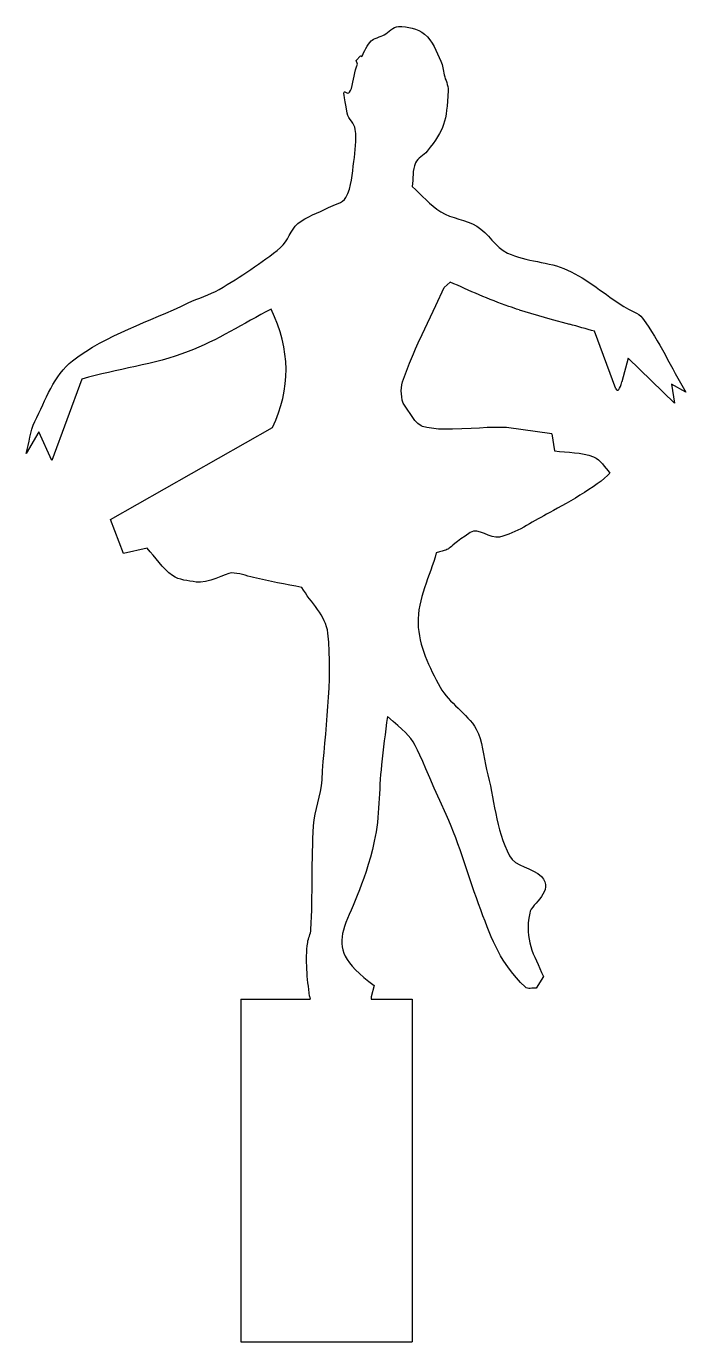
# Model space of a CAD drawing. Header units: millimetres. Extents: x 1064.1 to 1102.6, y -10037.5 to -9960.7.
import ezdxf

# ---------------------------------------------------------------- set-up
doc = ezdxf.new("R2010")
doc.units = ezdxf.units.MM

msp = doc.modelspace()

# ---------------------------------------------------------------- linework, layer by layer
at = {"color": 7, "linetype": 'Continuous', "lineweight": 25}
for p, q in [((1083.307, -9962.731), (1083.573, -9962.464)), ((1083.403, -9962.947), (1083.307, -9962.731)), ((1083.573, -9962.464), (1083.65, -9962.502)), ((1087.974, -9977.033), (1088.462, -9975.997)), ((1088.462, -9975.997), (1088.8, -9975.678)), ((1087.166, -9978.737), (1087.974, -9977.033)), ((1092.835, -9977.298), (1094.62, -9977.826)), ((1094.62, -9977.826), (1095.769, -9978.139)), ((1086.946, -9979.218), (1087.166, -9978.737)), ((1098.483, -9981.906), (1097.234, -9978.547)), ((1086.431, -9980.418), (1086.659, -9979.871)), ((1086.659, -9979.871), (1086.785, -9979.58)), ((1086.785, -9979.58), (1086.946, -9979.218)), ((1086.08, -9981.337), (1086.431, -9980.418)), ((1099.207, -9980.116), (1098.841, -9981.495)), ((1101.914, -9982.747), (1099.207, -9980.116)), ((1067.293, -9981.337), (1065.539, -9986.103)), ((1102.561, -9982.1), (1101.73, -9981.645)), ((1101.73, -9981.645), (1101.914, -9982.747)), ((1086.752, -9983.753), (1086.057, -9982.747)), ((1086.92, -9983.931), (1086.752, -9983.753)), ((1064.776, -9984.426), (1064.052, -9985.684)), ((1065.539, -9986.103), (1064.776, -9984.426)), ((1068.97, -9989.535), (1078.426, -9984.159)), ((1087.113, -9984.071), (1086.92, -9983.931)), ((1087.195, -9984.111), (1087.113, -9984.071)), ((1087.435, -9984.173), (1087.195, -9984.111)), ((1088.117, -9984.254), (1087.435, -9984.173)), ((1088.942, -9984.273), (1088.117, -9984.254)), ((1090.041, -9984.225), (1088.942, -9984.273)), ((1090.51, -9984.197), (1090.041, -9984.225)), ((1090.96, -9984.173), (1090.51, -9984.197)), ((1091.588, -9984.157), (1090.96, -9984.173)), ((1092.092, -9984.168), (1091.588, -9984.157)), ((1094.746, -9984.539), (1092.092, -9984.168)), ((1094.746, -9984.539), (1094.898, -9985.53)), ((1069.733, -9991.517), (1068.97, -9989.535)), ((1071.105, -9991.212), (1069.733, -9991.517)), ((1084.375, -10016.758), (1084.184, -10017.406)), ((1094.25, -10016.224), (1093.831, -10016.91)), ((1076.586, -10017.549), (1076.586, -10037.549)), ((1076.586, -10017.549), (1080.627, -10017.549)), ((1080.599, -10017.368), (1080.627, -10017.549)), ((1084.184, -10017.406), (1084.184, -10017.549)), ((1084.184, -10017.549), (1086.586, -10017.549)), ((1086.586, -10017.549), (1086.586, -10037.549)), ((1076.586, -10037.549), (1086.586, -10037.549))]:
    msp.add_line(p, q, dxfattribs=at)
for points, knots in [([(1083.65, -9962.502), (1083.759, -9962.255), (1083.998, -9961.796), (1084.183, -9961.587), (1084.298, -9961.458), (1084.775, -9961.341), (1084.946, -9961.244), (1085.228, -9961.082), (1085.46, -9960.753), (1085.785, -9960.748), (1086.316, -9960.739), (1086.899, -9960.87), (1087.31, -9961.205), (1087.783, -9961.591), (1087.997, -9962.219), (1088.263, -9962.769), (1088.383, -9963.016), (1088.389, -9963.303), (1088.454, -9963.569), (1088.529, -9963.875), (1088.698, -9964.17), (1088.683, -9964.484), (1088.594, -9966.354), (1088.486, -9966.726), (1087.463, -9968.03), (1087.263, -9968.285), (1086.903, -9968.419), (1086.776, -9968.717), (1086.595, -9969.142), (1086.649, -9969.632), (1086.586, -9970.089)], [0, 0, 0, 0, 1, 1, 1, 2, 2, 2, 3, 3, 3, 4, 4, 4, 5, 5, 5, 6, 6, 6, 7, 7, 7, 8, 8, 8, 9, 9, 9, 10, 10, 10, 10]), ([(1064.052, -9985.684), (1064.221, -9985.059), (1064.269, -9984.387), (1064.559, -9983.808), (1065.18, -9982.566), (1065.659, -9981.118), (1066.758, -9980.268), (1068.745, -9978.731), (1071.238, -9977.992), (1073.497, -9976.893), (1074.091, -9976.604), (1074.749, -9976.444), (1075.316, -9976.104), (1076.559, -9975.359), (1077.792, -9974.579), (1078.904, -9973.65), (1079.343, -9973.284), (1079.474, -9972.63), (1079.913, -9972.263), (1080.428, -9971.833), (1081.103, -9971.644), (1081.692, -9971.323), (1082.037, -9971.135), (1082.524, -9971.08), (1082.713, -9970.736), (1083.061, -9970.107), (1083.08, -9969.344), (1083.179, -9968.632), (1083.265, -9968.014), (1083.351, -9967.381), (1083.267, -9966.762), (1083.219, -9966.413), (1082.863, -9966.162), (1082.796, -9965.816), (1082.36, -9963.563), (1082.769, -9965.223), (1083.042, -9964.363), (1083.189, -9963.899), (1083.191, -9963.386), (1083.403, -9962.947)], [0, 0, 0, 0, 1, 1, 1, 2, 2, 2, 3, 3, 3, 4, 4, 4, 5, 5, 5, 6, 6, 6, 7, 7, 7, 8, 8, 8, 9, 9, 9, 10, 10, 10, 11, 11, 11, 12, 12, 12, 13, 13, 13, 13]), ([(1086.586, -9970.089), (1087.145, -9970.585), (1087.627, -9971.184), (1088.263, -9971.576), (1088.904, -9971.971), (1089.72, -9972.02), (1090.36, -9972.415), (1091.035, -9972.832), (1091.438, -9973.634), (1092.152, -9973.978), (1093.247, -9974.506), (1094.557, -9974.461), (1095.66, -9974.97), (1096.845, -9975.515), (1097.842, -9976.399), (1098.939, -9977.105), (1099.304, -9977.34), (1099.79, -9977.44), (1100.045, -9977.791), (1101.021, -9979.138), (1101.723, -9980.664), (1102.561, -9982.1)], [0, 0, 0, 0, 1, 1, 1, 2, 2, 2, 3, 3, 3, 4, 4, 4, 5, 5, 5, 6, 6, 6, 7, 7, 7, 7]), ([(1092.835, -9977.298), (1092.636, -9977.233), (1092.437, -9977.167), (1092.239, -9977.098), (1091.068, -9976.69), (1089.938, -9976.173), (1088.8, -9975.678)], [0.8791336, 0.8791336, 0.8791336, 0.8791336, 1, 1, 1, 1.7974368, 1.7974368, 1.7974368, 1.7974368]), ([(1078.35, -9977.257), (1076.736, -9978.084), (1075.201, -9979.087), (1073.508, -9979.736), (1071.51, -9980.501), (1069.35, -9980.749), (1067.293, -9981.337)], [0, 0, 0, 0, 1, 1, 1, 2, 2, 2, 2]), ([(1094.898, -9985.53), (1095.661, -9985.645), (1096.47, -9985.587), (1097.186, -9985.874), (1097.603, -9986.041), (1097.822, -9986.509), (1098.139, -9986.827)], [0, 0, 0, 0, 1, 1, 1, 2, 2, 2, 2]), ([(1098.139, -9986.827), (1097.428, -9987.598), (1095.406, -9988.722), (1094.441, -9989.229), (1093.54, -9989.702), (1092.685, -9990.327), (1091.696, -9990.563), (1091.133, -9990.698), (1090.461, -9989.975), (1089.98, -9990.297), (1088.196, -9991.486), (1089.158, -9991.147), (1087.997, -9991.479)], [0, 0, 0, 0, 1, 1, 1, 2, 2, 2, 3, 3, 3, 4, 4, 4, 4]), ([(1080.142, -9993.5), (1079.192, -9993.332), (1078.262, -9993.133), (1077.32, -9992.928), (1076.889, -9992.834), (1076.465, -9992.645), (1076.024, -9992.661), (1075.727, -9992.673), (1074.605, -9993.311), (1073.965, -9993.195), (1073.498, -9993.11), (1072.983, -9993.084), (1072.592, -9992.814), (1071.994, -9992.399), (1071.601, -9991.746), (1071.105, -9991.212)], [0, 0, 0, 0, 1, 1, 1, 2, 2, 2, 3, 3, 3, 4, 4, 4, 5, 5, 5, 5]), ([(1087.997, -9991.479), (1087.641, -9992.851), (1086.888, -9994.179), (1086.93, -9995.596), (1086.968, -9996.914), (1087.591, -9998.177), (1088.226, -9999.333), (1088.742, -10000.273), (1089.797, -10000.839), (1090.323, -10001.773), (1090.723, -10002.482), (1090.726, -10003.35), (1090.933, -10004.137), (1091.374, -10005.816), (1091.476, -10007.625), (1092.268, -10009.17), (1092.607, -10009.832), (1093.625, -10009.85), (1094.136, -10010.39), (1094.932, -10011.232), (1093.566, -10011.945), (1093.45, -10012.525), (1093.132, -10014.113), (1093.678, -10014.911), (1094.25, -10016.224)], [0, 0, 0, 0, 1, 1, 1, 2, 2, 2, 3, 3, 3, 4, 4, 4, 5, 5, 5, 6, 6, 6, 7, 7, 7, 8, 8, 8, 8]), ([(1080.599, -10017.368), (1080.459, -10016.335), (1080.343, -10015.275), (1080.485, -10014.242), (1080.521, -10013.982), (1080.663, -10013.741), (1080.676, -10013.479), (1080.777, -10011.461), (1080.712, -10009.435), (1080.828, -10007.417), (1080.88, -10006.514), (1081.272, -10005.651), (1081.324, -10004.748), (1081.487, -10001.891), (1081.966, -9999.015), (1081.667, -9996.169), (1081.56, -9995.15), (1080.65, -9994.39), (1080.142, -9993.5)], [0, 0, 0, 0, 1, 1, 1, 2, 2, 2, 3, 3, 3, 4, 4, 4, 5, 5, 5, 6, 6, 6, 6]), ([(1085.138, -10001.049), (1085.023, -10001.989), (1084.893, -10002.928), (1084.794, -10003.87), (1084.639, -10005.356), (1084.693, -10006.872), (1084.375, -10008.331), (1083.225, -10013.601), (1080.734, -10014.061), (1084.375, -10016.758)], [0, 0, 0, 0, 1, 1, 1, 2, 2, 2, 3, 3, 3, 3]), ([(1093.831, -10016.91), (1093.615, -10016.885), (1093.338, -10016.986), (1093.183, -10016.834), (1091.727, -10015.403), (1091.293, -10014.187), (1090.59, -10012.335), (1089.889, -10010.489), (1089.388, -10008.564), (1088.569, -10006.768), (1086.403, -10002.019), (1087.081, -10002.693), (1085.138, -10001.049)], [0, 0, 0, 0, 1, 1, 1, 2, 2, 2, 3, 3, 3, 4, 4, 4, 4])]:
    msp.add_open_spline(points, degree=3, knots=knots, dxfattribs=at)
for points in [[(1078.426, -9984.159), (1079.51, -9981.915), (1079.484, -9979.615), (1078.35, -9977.257)], [(1097.234, -9978.547), (1096.747, -9978.406), (1096.258, -9978.272), (1095.769, -9978.139)], [(1086.057, -9982.747), (1085.908, -9982.25), (1085.916, -9981.78), (1086.08, -9981.337)], [(1098.483, -9981.906), (1098.594, -9982.096), (1098.713, -9981.959), (1098.841, -9981.495)]]:
    msp.add_open_spline(points, degree=3, dxfattribs=at)

doc.saveas('drawing.dxf')
